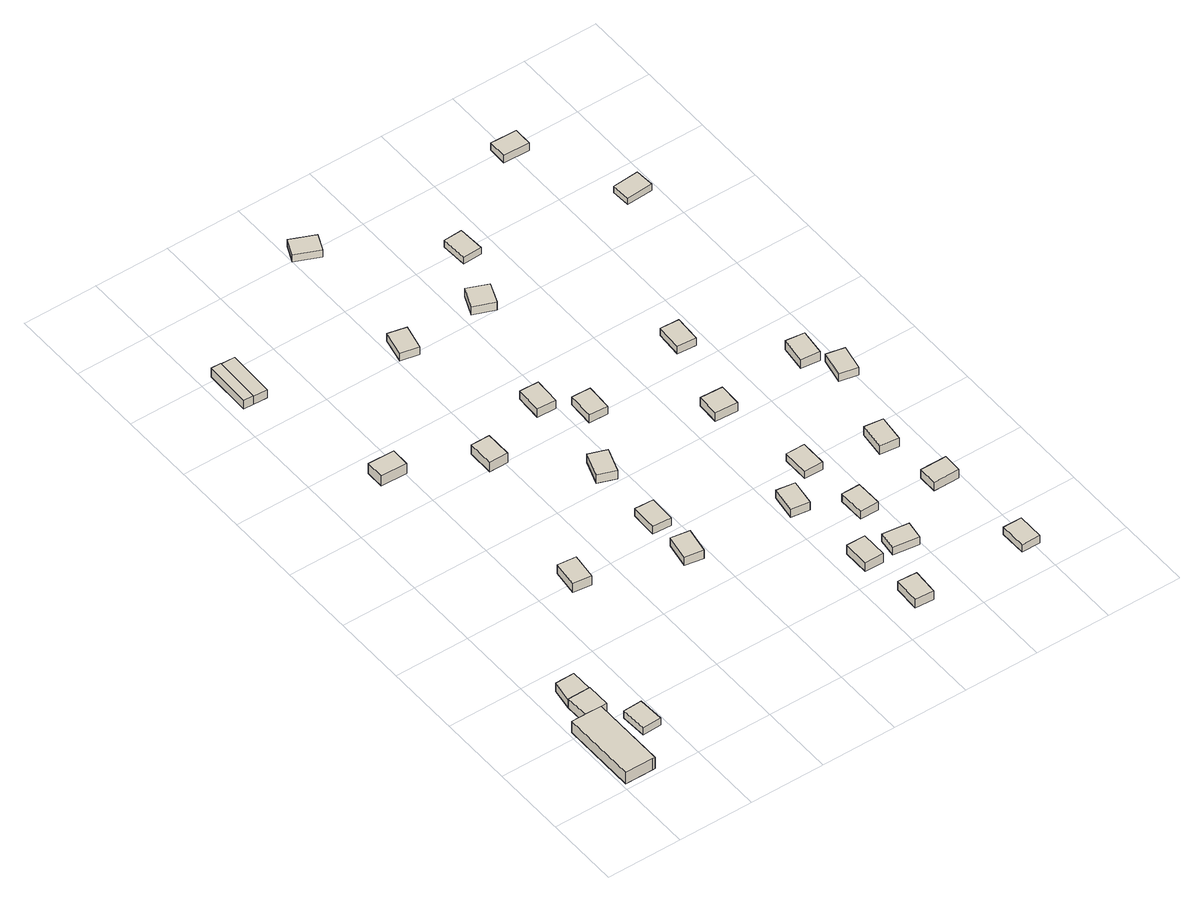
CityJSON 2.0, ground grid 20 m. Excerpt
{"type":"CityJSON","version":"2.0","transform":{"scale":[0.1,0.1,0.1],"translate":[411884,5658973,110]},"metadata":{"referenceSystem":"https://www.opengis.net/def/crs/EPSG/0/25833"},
"CityObjects":{
"building1":{"type":"Building","attributes":{"Dachtyp_tdc":"tdcFreeFormRoof","Gemeindeschluessel":14612000,"Dachneigung":10.23,"QualitaetDacherkennung":96,"Geometrietyp2DReferenz":"3000","measuredHeight":3.83,"function":"31001_9998","roofType":"5000"},"geometry":[{"type":"Solid","lod":"1","boundaries":[[[[0,1,2,3,4,5]],[[6,7,8,9,10,11]],[[5,7,6,0]],[[4,8,7,5]],[[3,9,8,4]],[[2,10,9,3]],[[1,11,10,2]],[[0,6,11,1]]]]}]},
"building2":{"type":"Building","attributes":{"Dachtyp_tdc":"tdcPolyFlatRoof","Gemeindeschluessel":14612000,"Dachneigung":4.39,"QualitaetDacherkennung":86,"Geometrietyp2DReferenz":"3000","measuredHeight":3.1,"function":"31001_9998","roofType":"2100"},"geometry":[{"type":"Solid","lod":"1","boundaries":[[[[12,13,14,15,16,17]],[[18,19,20,21,22,23]],[[17,19,18,12]],[[16,20,19,17]],[[15,21,20,16]],[[14,22,21,15]],[[13,23,22,14]],[[12,18,23,13]]]]}]},
"building3":{"type":"Building","attributes":{"Gemeindeschluessel":14612000,"Dachneigung":90,"Dachorientierung":0,"MittlereTraufHoehe":114.45,"QualitaetDacherkennung":100,"ObjektHoehe":2.64,"BodenHoehe":111.81,"Geometrietyp2DReferenz":"3000","AbsoluteHoehe":114.45,"Dachflaeche":33.39,"measuredHeight":2.64,"function":"31001_9998","roofType":"1000","storeysAboveGround":1},"geometry":[{"type":"Solid","lod":"1","boundaries":[[[[24,25,26,27]],[[28,29,21,20]],[[27,29,28,24]],[[26,21,29,27]],[[25,20,21,26]],[[24,28,20,25]]]]}]},
"building4":{"type":"Building","attributes":{"Dachtyp_tdc":"tdcGableRoof","Gemeindeschluessel":14612000,"Dachneigung":25.69,"QualitaetDacherkennung":72,"Geometrietyp2DReferenz":"3000","measuredHeight":2.81,"function":"31001_9998","roofType":"3100"},"geometry":[{"type":"Solid","lod":"1","boundaries":[[[[30,31,32,33]],[[34,35,36,37]],[[33,35,34,30]],[[32,36,35,33]],[[31,37,36,32]],[[30,34,37,31]]]]}]},
"building5":{"type":"Building","attributes":{"Dachtyp_tdc":"tdcFreeFormRoof","Gemeindeschluessel":14612000,"Dachneigung":50.3,"QualitaetDacherkennung":13,"Geometrietyp2DReferenz":"3000","measuredHeight":4.26,"function":"31001_9998","roofType":"5000"},"geometry":[{"type":"Solid","lod":"1","boundaries":[[[[38,39,40,41]],[[42,43,44,45]],[[41,43,42,38]],[[40,44,43,41]],[[39,45,44,40]],[[38,42,45,39]]]]}]},
"building6":{"type":"Building","attributes":{"Dachtyp_tdc":"tdcGableRoof","Gemeindeschluessel":14612000,"Dachneigung":12.19,"QualitaetDacherkennung":92,"Geometrietyp2DReferenz":"3000","measuredHeight":3.31,"function":"31001_9998","roofType":"3100"},"geometry":[{"type":"Solid","lod":"1","boundaries":[[[[46,47,48,49]],[[50,51,52,53]],[[49,51,50,46]],[[48,52,51,49]],[[47,53,52,48]],[[46,50,53,47]]]]}]},
"building7":{"type":"Building","attributes":{"Dachtyp_tdc":"tdcPolyFlatRoof","Gemeindeschluessel":14612000,"Dachneigung":4.73,"QualitaetDacherkennung":90,"Geometrietyp2DReferenz":"3000","measuredHeight":2.9,"function":"31001_9998","roofType":"2100"},"geometry":[{"type":"Solid","lod":"1","boundaries":[[[[54,55,56,57,58]],[[59,60,61,62,63]],[[58,60,59,54]],[[57,61,60,58]],[[56,62,61,57]],[[55,63,62,56]],[[54,59,63,55]]]]}]},
"building8":{"type":"Building","attributes":{"Dachtyp_tdc":"tdcPolyFlatRoof","Gemeindeschluessel":14612000,"Dachneigung":4.41,"QualitaetDacherkennung":92,"Geometrietyp2DReferenz":"3000","measuredHeight":2.67,"function":"31001_9998","roofType":"2100"},"geometry":[{"type":"Solid","lod":"1","boundaries":[[[[64,65,66,67,68]],[[59,63,62,69,70]],[[68,63,59,64]],[[67,62,63,68]],[[66,69,62,67]],[[65,70,69,66]],[[64,59,70,65]]]]}]},
"building9":{"type":"Building","attributes":{"Dachtyp_tdc":"tdcGableRoof","Gemeindeschluessel":14612000,"Dachneigung":14.39,"QualitaetDacherkennung":81,"Geometrietyp2DReferenz":"3000","measuredHeight":3.17,"function":"31001_9998","roofType":"3100"},"geometry":[{"type":"Solid","lod":"1","boundaries":[[[[71,72,73,74]],[[75,76,77,78]],[[74,76,75,71]],[[73,77,76,74]],[[72,78,77,73]],[[71,75,78,72]]]]}]},
"building10":{"type":"Building","attributes":{"Dachtyp_tdc":"tdcPolyFlatRoof","Gemeindeschluessel":14612000,"Dachneigung":3.41,"QualitaetDacherkennung":77,"Geometrietyp2DReferenz":"3000","measuredHeight":2.71,"function":"31001_9998","roofType":"2100"},"geometry":[{"type":"Solid","lod":"1","boundaries":[[[[79,80,81,82]],[[83,84,85,86]],[[82,84,83,79]],[[81,85,84,82]],[[80,86,85,81]],[[79,83,86,80]]]]}]},
"building11":{"type":"Building","attributes":{"Dachtyp_tdc":"tdcHipAndGableRoof","Gemeindeschluessel":14612000,"Dachneigung":14.38,"QualitaetDacherkennung":67,"Geometrietyp2DReferenz":"3000","measuredHeight":2.87,"function":"31001_9998","roofType":"5000"},"geometry":[{"type":"Solid","lod":"1","boundaries":[[[[87,88,89,90]],[[91,92,93,94]],[[90,92,91,87]],[[89,93,92,90]],[[88,94,93,89]],[[87,91,94,88]]]]}]},
"building12":{"type":"Building","attributes":{"Dachtyp_tdc":"tdcPolyFlatRoof","Gemeindeschluessel":14612000,"Dachneigung":3.59,"QualitaetDacherkennung":62,"Geometrietyp2DReferenz":"3000","measuredHeight":2.86,"function":"31001_9998","roofType":"2100"},"geometry":[{"type":"Solid","lod":"1","boundaries":[[[[95,96,97,98]],[[99,100,101,102]],[[98,100,99,95]],[[97,101,100,98]],[[96,102,101,97]],[[95,99,102,96]]]]}]},
"building13":{"type":"Building","attributes":{"Dachtyp_tdc":"tdcGableRoof","Gemeindeschluessel":14612000,"Dachneigung":14,"QualitaetDacherkennung":91,"Geometrietyp2DReferenz":"3000","measuredHeight":2.86,"function":"31001_9998","roofType":"3100"},"geometry":[{"type":"Solid","lod":"1","boundaries":[[[[103,104,105,106]],[[107,108,109,110]],[[106,108,107,103]],[[105,109,108,106]],[[104,110,109,105]],[[103,107,110,104]]]]}]},
"building14":{"type":"Building","attributes":{"Dachtyp_tdc":"tdcPolyFlatRoof","Gemeindeschluessel":14612000,"Dachneigung":3.79,"QualitaetDacherkennung":75,"Geometrietyp2DReferenz":"3000","measuredHeight":2.78,"function":"31001_9998","roofType":"2100"},"geometry":[{"type":"Solid","lod":"1","boundaries":[[[[111,112,113,114]],[[115,116,117,118]],[[114,116,115,111]],[[113,117,116,114]],[[112,118,117,113]],[[111,115,118,112]]]]}]},
"building15":{"type":"Building","attributes":{"Dachtyp_tdc":"tdcPolyFlatRoof","Gemeindeschluessel":14612000,"Dachneigung":2.97,"QualitaetDacherkennung":80,"Geometrietyp2DReferenz":"3000","measuredHeight":2.87,"function":"31001_9998","roofType":"2100"},"geometry":[{"type":"Solid","lod":"1","boundaries":[[[[119,120,121,122]],[[123,124,125,126]],[[122,124,123,119]],[[121,125,124,122]],[[120,126,125,121]],[[119,123,126,120]]]]}]},
"building16":{"type":"Building","attributes":{"Dachtyp_tdc":"tdcPolyFlatRoof","Gemeindeschluessel":14612000,"Dachneigung":3.8,"QualitaetDacherkennung":79,"Geometrietyp2DReferenz":"3000","measuredHeight":3.02,"function":"31001_9998","roofType":"2100"},"geometry":[{"type":"Solid","lod":"1","boundaries":[[[[127,128,129,130]],[[131,132,133,134]],[[130,132,131,127]],[[129,133,132,130]],[[128,134,133,129]],[[127,131,134,128]]]]}]},
"building17":{"type":"Building","attributes":{"Gemeindeschluessel":14612000,"Dachtyp_tdc":"tdcPolyFlatRoof","Dachneigung":0,"QualitaetDacherkennung":92,"Geometrietyp2DReferenz":"3000","measuredHeight":2.43,"function":"31001_9998","roofType":"1000"},"geometry":[{"type":"Solid","lod":"1","boundaries":[[[[135,136,137,138]],[[139,140,141,142]],[[138,140,139,135]],[[137,141,140,138]],[[136,142,141,137]],[[135,139,142,136]]]]}]},
"building18":{"type":"Building","attributes":{"Dachtyp_tdc":"tdcGableRoof","Gemeindeschluessel":14612000,"Dachneigung":31.15,"QualitaetDacherkennung":61,"Geometrietyp2DReferenz":"3000","measuredHeight":3.14,"function":"31001_9998","roofType":"3100"},"geometry":[{"type":"Solid","lod":"1","boundaries":[[[[143,144,145,146]],[[147,148,149,150]],[[146,148,147,143]],[[145,149,148,146]],[[144,150,149,145]],[[143,147,150,144]]]]}]},
"building19":{"type":"Building","attributes":{"Dachtyp_tdc":"tdcPolyFlatRoof","Gemeindeschluessel":14612000,"Dachneigung":0,"QualitaetDacherkennung":52,"Geometrietyp2DReferenz":"3000","measuredHeight":2.45,"function":"31001_9998","roofType":"1000"},"geometry":[{"type":"Solid","lod":"1","boundaries":[[[[151,152,153,154]],[[155,156,157,158]],[[154,156,155,151]],[[153,157,156,154]],[[152,158,157,153]],[[151,155,158,152]]]]}]},
"building20":{"type":"Building","attributes":{"Dachtyp_tdc":"tdcPolyFlatRoof","Gemeindeschluessel":14612000,"Dachneigung":2.97,"QualitaetDacherkennung":75,"Geometrietyp2DReferenz":"3000","measuredHeight":2.41,"function":"31001_9998","roofType":"2100"},"geometry":[{"type":"Solid","lod":"1","boundaries":[[[[159,160,161,162]],[[163,164,165,166]],[[162,164,163,159]],[[161,165,164,162]],[[160,166,165,161]],[[159,163,166,160]]]]}]},
"building21":{"type":"Building","attributes":{"Dachtyp_tdc":"tdcPolyFlatRoof","Gemeindeschluessel":14612000,"Dachneigung":3.58,"QualitaetDacherkennung":92,"Geometrietyp2DReferenz":"3000","measuredHeight":2.6,"function":"31001_9998","roofType":"2100"},"geometry":[{"type":"Solid","lod":"1","boundaries":[[[[167,168,169,170]],[[171,172,173,174]],[[170,172,171,167]],[[169,173,172,170]],[[168,174,173,169]],[[167,171,174,168]]]]}]},
"building22":{"type":"Building","attributes":{"Dachtyp_tdc":"tdcPolyFlatRoof","Gemeindeschluessel":14612000,"Dachneigung":0,"QualitaetDacherkennung":87,"Geometrietyp2DReferenz":"3000","measuredHeight":2.6,"function":"31001_9998","roofType":"1000"},"geometry":[{"type":"Solid","lod":"1","boundaries":[[[[175,176,177,178]],[[179,180,181,182]],[[178,180,179,175]],[[177,181,180,178]],[[176,182,181,177]],[[175,179,182,176]]]]}]},
"building23":{"type":"Building","attributes":{"Dachtyp_tdc":"tdcPolyFlatRoof","Gemeindeschluessel":14612000,"Dachneigung":0,"QualitaetDacherkennung":44,"Geometrietyp2DReferenz":"3000","measuredHeight":2.25,"function":"31001_9998","roofType":"1000"},"geometry":[{"type":"Solid","lod":"1","boundaries":[[[[183,184,185,186]],[[187,188,189,190]],[[186,188,187,183]],[[185,189,188,186]],[[184,190,189,185]],[[183,187,190,184]]]]}]},
"building24":{"type":"Building","attributes":{"Dachtyp_tdc":"tdcPolyFlatRoof","Gemeindeschluessel":14612000,"Dachneigung":3.98,"QualitaetDacherkennung":95,"Geometrietyp2DReferenz":"3000","measuredHeight":2.77,"function":"31001_9998","roofType":"2100"},"geometry":[{"type":"Solid","lod":"1","boundaries":[[[[191,192,193,194]],[[195,196,197,198]],[[194,196,195,191]],[[193,197,196,194]],[[192,198,197,193]],[[191,195,198,192]]]]}]},
"building25":{"type":"Building","attributes":{"Dachtyp_tdc":"tdcPolyFlatRoof","Gemeindeschluessel":14612000,"Dachneigung":0,"QualitaetDacherkennung":81,"Geometrietyp2DReferenz":"3000","measuredHeight":2.17,"function":"31001_9998","roofType":"1000"},"geometry":[{"type":"Solid","lod":"1","boundaries":[[[[199,200,201,202]],[[203,204,205,206]],[[202,204,203,199]],[[201,205,204,202]],[[200,206,205,201]],[[199,203,206,200]]]]}]},
"building26":{"type":"Building","attributes":{"Dachtyp_tdc":"tdcPolyFlatRoof","Gemeindeschluessel":14612000,"Dachneigung":3.1,"QualitaetDacherkennung":79,"Geometrietyp2DReferenz":"3000","measuredHeight":2.49,"function":"31001_9998","roofType":"2100"},"geometry":[{"type":"Solid","lod":"1","boundaries":[[[[207,208,209,210]],[[211,212,213,214]],[[210,212,211,207]],[[209,213,212,210]],[[208,214,213,209]],[[207,211,214,208]]]]}]},
"building27":{"type":"Building","attributes":{"Dachtyp_tdc":"tdcGableRoof","Gemeindeschluessel":14612000,"Dachneigung":15.96,"QualitaetDacherkennung":83,"Geometrietyp2DReferenz":"3000","measuredHeight":3.21,"function":"31001_9998","roofType":"3100"},"geometry":[{"type":"Solid","lod":"1","boundaries":[[[[215,216,217,218]],[[219,220,221,222]],[[218,220,219,215]],[[217,221,220,218]],[[216,222,221,217]],[[215,219,222,216]]]]}]},
"building28":{"type":"Building","attributes":{"Dachtyp_tdc":"tdcGableRoof","Gemeindeschluessel":14612000,"Dachneigung":12.47,"QualitaetDacherkennung":72,"Geometrietyp2DReferenz":"3000","measuredHeight":2.63,"function":"31001_9998","roofType":"3100"},"geometry":[{"type":"Solid","lod":"1","boundaries":[[[[223,224,225,226]],[[227,228,229,230]],[[226,228,227,223]],[[225,229,228,226]],[[224,230,229,225]],[[223,227,230,224]]]]}]},
"building29":{"type":"Building","attributes":{"Dachtyp_tdc":"tdcPolyFlatRoof","Gemeindeschluessel":14612000,"Dachneigung":3.27,"QualitaetDacherkennung":81,"Geometrietyp2DReferenz":"3000","measuredHeight":2.88,"function":"31001_9998","roofType":"2100"},"geometry":[{"type":"Solid","lod":"1","boundaries":[[[[231,232,233,234]],[[235,236,237,238]],[[234,236,235,231]],[[233,237,236,234]],[[232,238,237,233]],[[231,235,238,232]]]]}]},
"building30":{"type":"Building","attributes":{"Dachtyp_tdc":"tdcGableRoof","Gemeindeschluessel":14612000,"Dachneigung":17.06,"QualitaetDacherkennung":83,"Geometrietyp2DReferenz":"3000","measuredHeight":3.23,"function":"31001_9998","roofType":"3100"},"geometry":[{"type":"Solid","lod":"1","boundaries":[[[[239,240,241,242]],[[243,244,245,246]],[[242,244,243,239]],[[241,245,244,242]],[[240,246,245,241]],[[239,243,246,240]]]]}]},
"building31":{"type":"Building","attributes":{"Dachtyp_tdc":"tdcGableRoof","Gemeindeschluessel":14612000,"Dachneigung":18.16,"QualitaetDacherkennung":82,"Geometrietyp2DReferenz":"3000","measuredHeight":2.74,"function":"31001_9998","roofType":"3100"},"geometry":[{"type":"Solid","lod":"1","boundaries":[[[[247,248,249,250]],[[251,252,253,254]],[[250,252,251,247]],[[249,253,252,250]],[[248,254,253,249]],[[247,251,254,248]]]]}]},
"building32":{"type":"Building","attributes":{"Dachtyp_tdc":"tdcGableRoof","Gemeindeschluessel":14612000,"Dachneigung":15.59,"QualitaetDacherkennung":76,"Geometrietyp2DReferenz":"3000","measuredHeight":2.66,"function":"31001_9998","roofType":"3100"},"geometry":[{"type":"Solid","lod":"1","boundaries":[[[[255,256,257,258]],[[259,260,261,262]],[[258,260,259,255]],[[257,261,260,258]],[[256,262,261,257]],[[255,259,262,256]]]]}]},
"building33":{"type":"Building","attributes":{"Dachtyp_tdc":"tdcGableRoof","Gemeindeschluessel":14612000,"Dachneigung":15.24,"QualitaetDacherkennung":73,"Geometrietyp2DReferenz":"3000","measuredHeight":2.59,"function":"31001_9998","roofType":"3100"},"geometry":[{"type":"Solid","lod":"1","boundaries":[[[[263,264,265,266]],[[267,268,269,270]],[[266,268,267,263]],[[265,269,268,266]],[[264,270,269,265]],[[263,267,270,264]]]]}]}
},
"vertices":[
[0,3,54],[75,3,54],[82,3,54],[82,206,54],[42,207,54],[0,207,54],[0,3,19],[0,207,19],[42,207,19],[82,206,19],[82,3,19],[75,3,19],
[82,206,47],[86,211,47],[102,211,47],[102,275,47],[41,274,47],[42,207,47],[82,206,18],[42,207,18],[41,274,18],[102,275,18],[102,211,18],[86,211,18],
[50,334,44],[41,274,44],[102,275,44],[101,335,44],[50,334,18],[101,335,18],
[172,177,40],[122,175,40],[125,105,40],[175,107,40],[172,177,18],[175,107,18],[125,105,18],[122,175,18],
[270,566,44],[319,560,44],[327,630,44],[278,635,44],[270,566,16],[278,635,16],[327,630,16],[319,560,16],
[197,1093,47],[198,1143,47],[128,1145,47],[127,1095,47],[197,1093,16],[127,1095,16],[128,1145,16],[198,1143,16],
[50,1473,46],[51,1536,46],[53,1600,46],[27,1600,46],[24,1474,46],[50,1473,18],[24,1474,18],[27,1600,18],[53,1600,18],[51,1536,18],
[50,1473,43],[88,1472,43],[91,1599,43],[53,1600,43],[51,1536,43],[91,1599,18],[88,1472,18],
[350,986,45],[400,986,45],[400,1056,45],[350,1056,45],[350,986,16],[350,1056,16],[400,1056,16],[400,986,16],
[535,555,41],[523,486,41],[572,478,41],[584,547,41],[535,555,15],[584,547,15],[572,478,15],[523,486,15],
[527,678,40],[525,608,40],[575,606,40],[577,676,40],[527,678,16],[577,676,16],[575,606,16],[525,608,16],
[590,863,42],[543,880,42],[520,814,42],[567,797,42],[590,863,16],[567,797,16],[520,814,16],[543,880,16],
[402,1395,34],[450,1384,34],[465,1452,34],[416,1463,34],[402,1395,10],[416,1463,10],[465,1452,10],[450,1384,10],
[544,1134,39],[541,1064,39],[591,1062,39],[594,1132,39],[544,1134,13],[594,1132,13],[591,1062,13],[541,1064,13],
[908,65,42],[912,135,42],[862,138,42],[858,68,42],[908,65,15],[858,68,15],[862,138,15],[912,135,15],
[838,298,43],[838,228,43],[888,228,43],[888,298,43],[838,298,15],[888,298,15],[888,228,15],[838,228,15],
[623,979,39],[673,977,39],[676,1047,39],[626,1049,39],[623,979,15],[626,1049,15],[676,1047,15],[673,977,15],
[465,1770,25],[485,1816,25],[421,1844,25],[401,1798,25],[465,1770,3],[401,1798,3],[421,1844,3],[485,1816,3],
[866,530,39],[817,537,39],[807,468,39],[856,461,39],[866,530,14],[856,461,14],[807,468,14],[817,537,14],
[925,284,38],[919,234,38],[988,225,38],[995,275,38],[925,284,15],[995,275,15],[988,225,15],[919,234,15],
[929,439,39],[929,369,39],[979,369,39],[978,439,39],[929,439,15],[978,439,15],[979,369,15],[929,369,15],
[696,1450,36],[641,1473,36],[618,1417,36],[674,1395,36],[696,1450,10],[674,1395,10],[618,1417,10],[641,1473,10],
[906,548,37],[956,548,37],[956,618,37],[906,618,37],[906,548,14],[906,618,14],[956,618,14],[956,548,14],
[857,876,38],[855,816,38],[915,813,38],[917,873,38],[857,876,12],[917,873,12],[915,813,12],[855,816,12],
[702,1558,30],[752,1560,30],[749,1630,30],[699,1628,30],[702,1558,9],[699,1628,9],[749,1630,9],[752,1560,9],
[1205,135,42],[1155,135,42],[1155,65,42],[1205,65,42],[1205,135,19],[1205,65,19],[1155,65,19],[1155,135,19],
[1184,342,43],[1185,392,43],[1115,392,43],[1115,342,43],[1184,342,16],[1115,342,16],[1115,392,16],[1185,392,16],
[916,1041,33],[966,1038,33],[970,1108,33],[920,1111,33],[916,1041,10],[920,1111,10],[970,1108,10],[966,1038,10],
[1137,504,41],[1145,574,41],[1095,580,41],[1087,510,41],[1137,504,14],[1087,510,14],[1095,580,14],[1145,574,14],
[1110,837,39],[1160,832,39],[1168,901,39],[1118,907,39],[1110,837,11],[1118,907,11],[1168,901,11],[1160,832,11],
[1153,753,35],[1202,743,35],[1216,812,35],[1167,822,35],[1153,753,12],[1167,822,12],[1216,812,12],[1202,743,12],
[1037,1762,31],[1038,1812,31],[968,1814,31],[967,1764,31],[1037,1762,8],[967,1764,8],[968,1814,8],[1038,1812,8],
[1111,1490,29],[1181,1495,29],[1178,1545,29],[1108,1540,29],[1111,1490,9],[1108,1540,9],[1178,1545,9],[1181,1495,9]
]}
